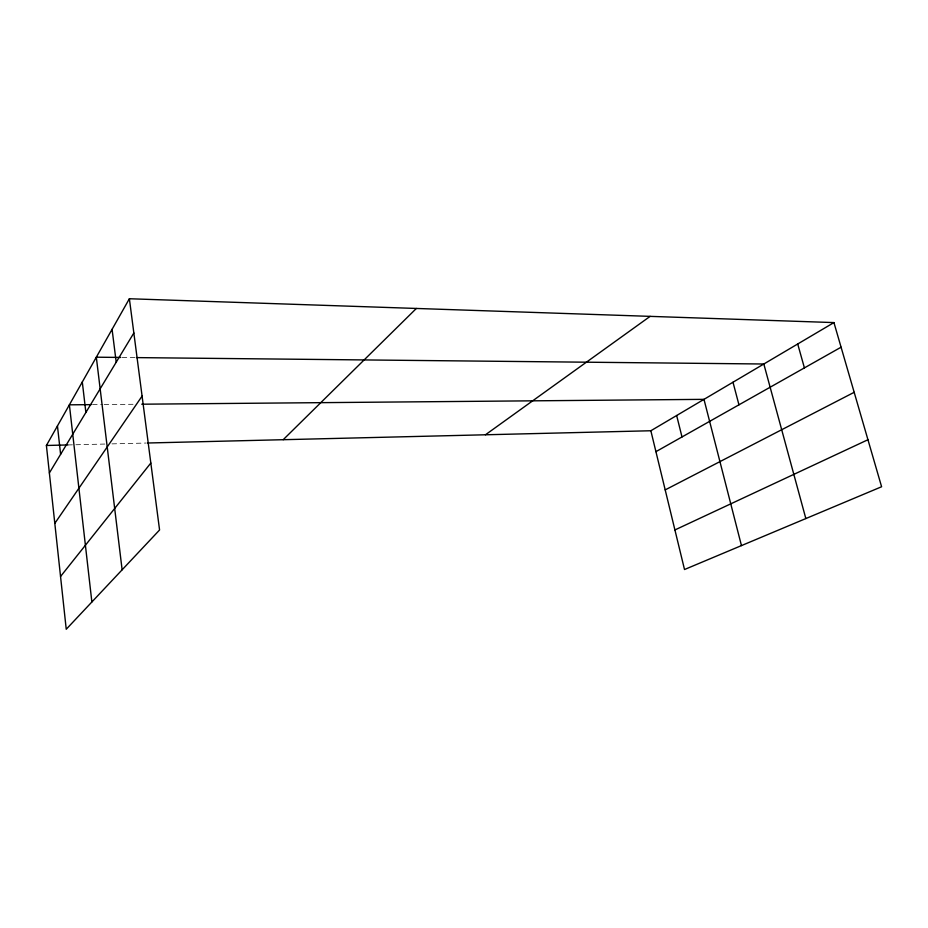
<?xml version="1.0" encoding="UTF-8"?>
<svg xmlns="http://www.w3.org/2000/svg" width="928" height="928" viewBox="0 0 928 928"><rect width="100%" height="100%" fill="white"/><g stroke="black" fill="none" stroke-linecap="round" stroke-linejoin="round"><path stroke-width="0.7" stroke-dasharray="4.64 3.48" d="M67.779 444.953L104.841 444.048M111.963 443.874L146.253 443.039M92.533 404.631L102.66 404.538M104.11 404.527L133.04 404.283M122.136 357.466L135.036 357.593"/><path stroke-width="1.39" d="M129.375 298.746L159.57 529.981L66.236 629.254L46.4 445.475L129.375 298.746L833.936 322.584L881.6 486.748L684.516 569.514L650.853 430.754L833.936 322.584M49.37 472.955L133.841 332.99M54.81 523.369L142.088 396.105M60.54 576.497L150.823 463.049M283.191 439.71L416.359 308.456M485.46 434.78L650.122 316.367M655.922 451.669L841.081 347.2M665.202 489.891L854.178 392.3M674.923 529.946L867.947 439.733M46.4 445.475L67.779 444.953M147.68 443.004L650.853 430.754M91.083 404.643L69.391 404.828L91.872 601.982M141.729 404.202L703.981 399.353L741.46 545.594M120.698 357.442L96.315 357.199L122.125 569.804M136.474 357.605L763.825 364.008L805.84 518.555M797.709 343.986L804.414 367.894M732.992 382.22L738.955 404.828M676.651 415.512L681.999 436.96M112.079 329.324L116.209 362.198M82.302 381.988L85.875 412.461M57.455 425.929L60.61 454.337"/></g></svg>
